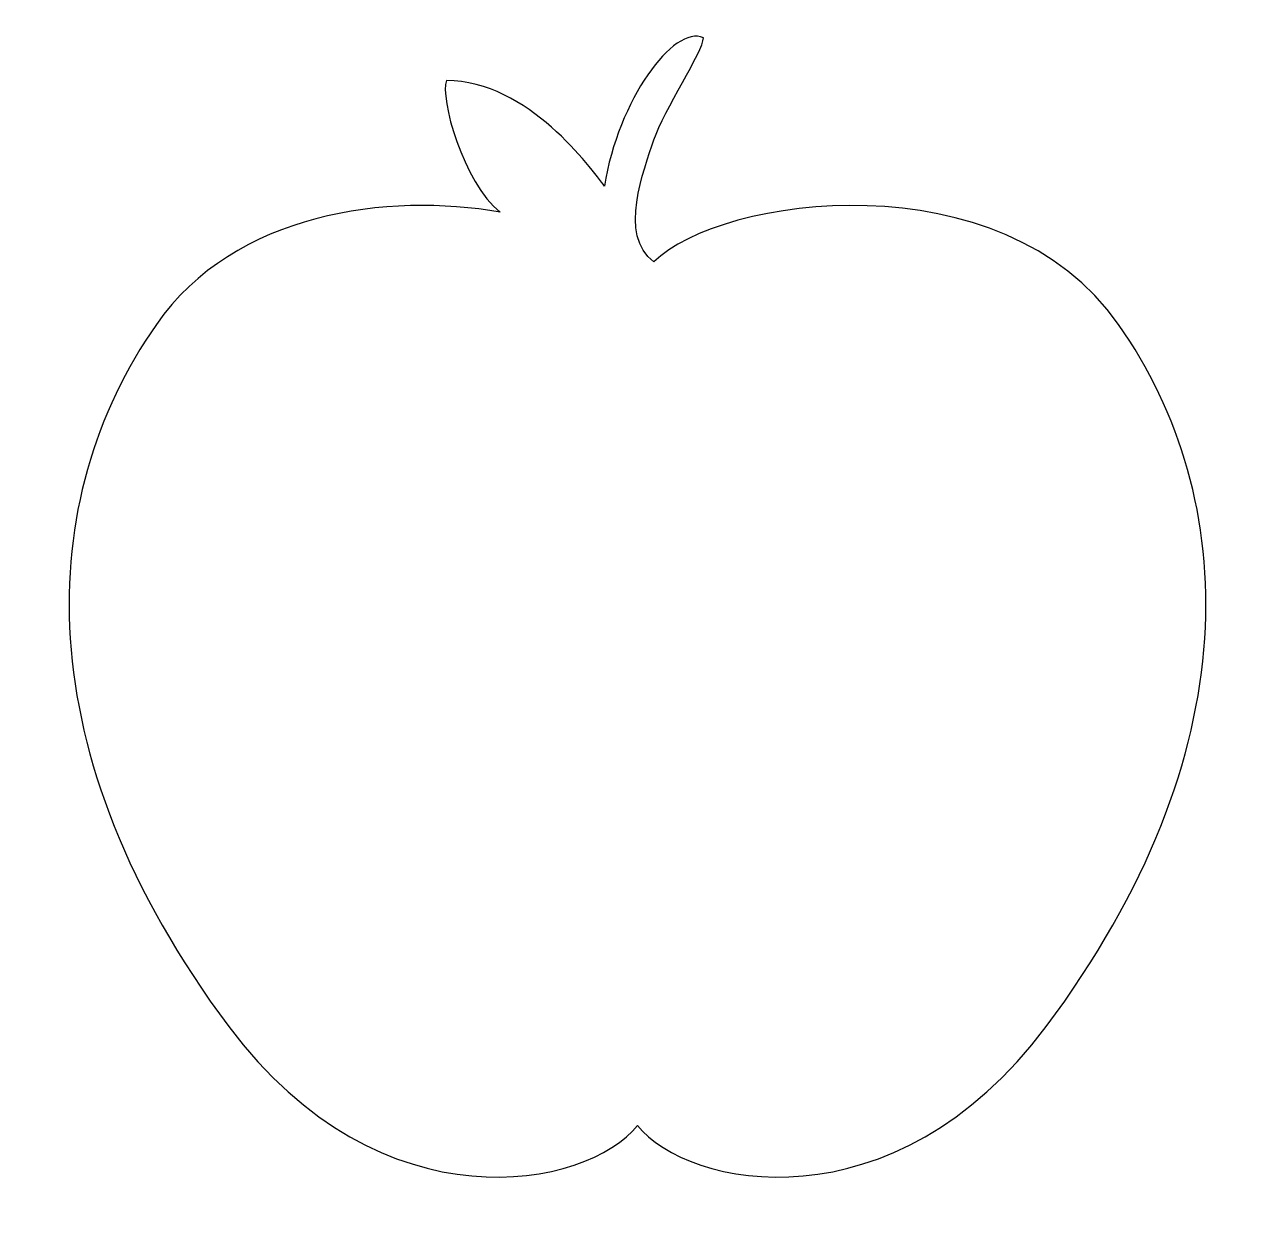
# Model space of a CAD drawing. Header units: centimetres. Extents: x -9.4 to 9.4, y -9.5 to 8.9.
import ezdxf

# ---------------------------------------------------------------- set-up
doc = ezdxf.new("R2010")
doc.units = ezdxf.units.CM
doc.header["$MEASUREMENT"] = 0
doc.layers.add('Camada 1', color=7, linetype='Continuous')

msp = doc.modelspace()

# ---------------------------------------------------------------- linework, layer by layer
at = {"layer": 'Camada 1'}
msp.add_open_spline([(0.25155, 5.26272), (1.25771, 6.26888), (5.56256, 6.86062), (7.34527, 4.30691), (7.34527, 4.30691), (9.20659, 1.64044), (9.35761, -2.23338), (6.23841, -6.4089), (6.23841, -6.4089), (3.91391, -9.52059), (0.75463, -8.87418), (0.00001, -7.91816), (0.00001, -7.91816), (-0.75461, -8.87418), (-3.91389, -9.52058), (-6.23839, -6.4089), (-6.23839, -6.4089), (-9.35761, -2.23337), (-9.20656, 1.64044), (-7.34527, 4.30689), (-7.34527, 4.30689), (-6.14581, 6.02504), (-3.80451, 6.31942), (-2.09446, 6.02147), (-2.09446, 6.02147), (-2.66625, 6.47007), (-3.01831, 7.77812), (-2.91779, 8.02966), (-2.91779, 8.02966), (-1.66009, 8.02966), (-0.70447, 6.67126), (-0.50307, 6.4197), (-0.50307, 6.4197), (-0.30167, 7.72775), (0.55323, 8.88498), (1.00617, 8.68377), (1.00617, 8.68377), (1.00617, 8.4824), (0.40239, 7.57691), (0.25155, 7.12397), (0.25155, 7.12397), (0.10069, 6.67128), (-0.30188, 5.66531), (0.25155, 5.26272)], degree=3, knots=[0, 0, 0, 0, 0.08333333, 0.08333333, 0.08333333, 0.08333333, 0.16666667, 0.16666667, 0.16666667, 0.16666667, 0.25, 0.25, 0.25, 0.25, 0.33333333, 0.33333333, 0.33333333, 0.33333333, 0.41666667, 0.41666667, 0.41666667, 0.41666667, 0.5, 0.5, 0.5, 0.5, 0.58333333, 0.58333333, 0.58333333, 0.58333333, 0.66666667, 0.66666667, 0.66666667, 0.66666667, 0.75, 0.75, 0.75, 0.75, 0.83333333, 0.83333333, 0.83333333, 0.83333333, 1, 1, 1, 1], dxfattribs=at)

doc.saveas('drawing.dxf')
